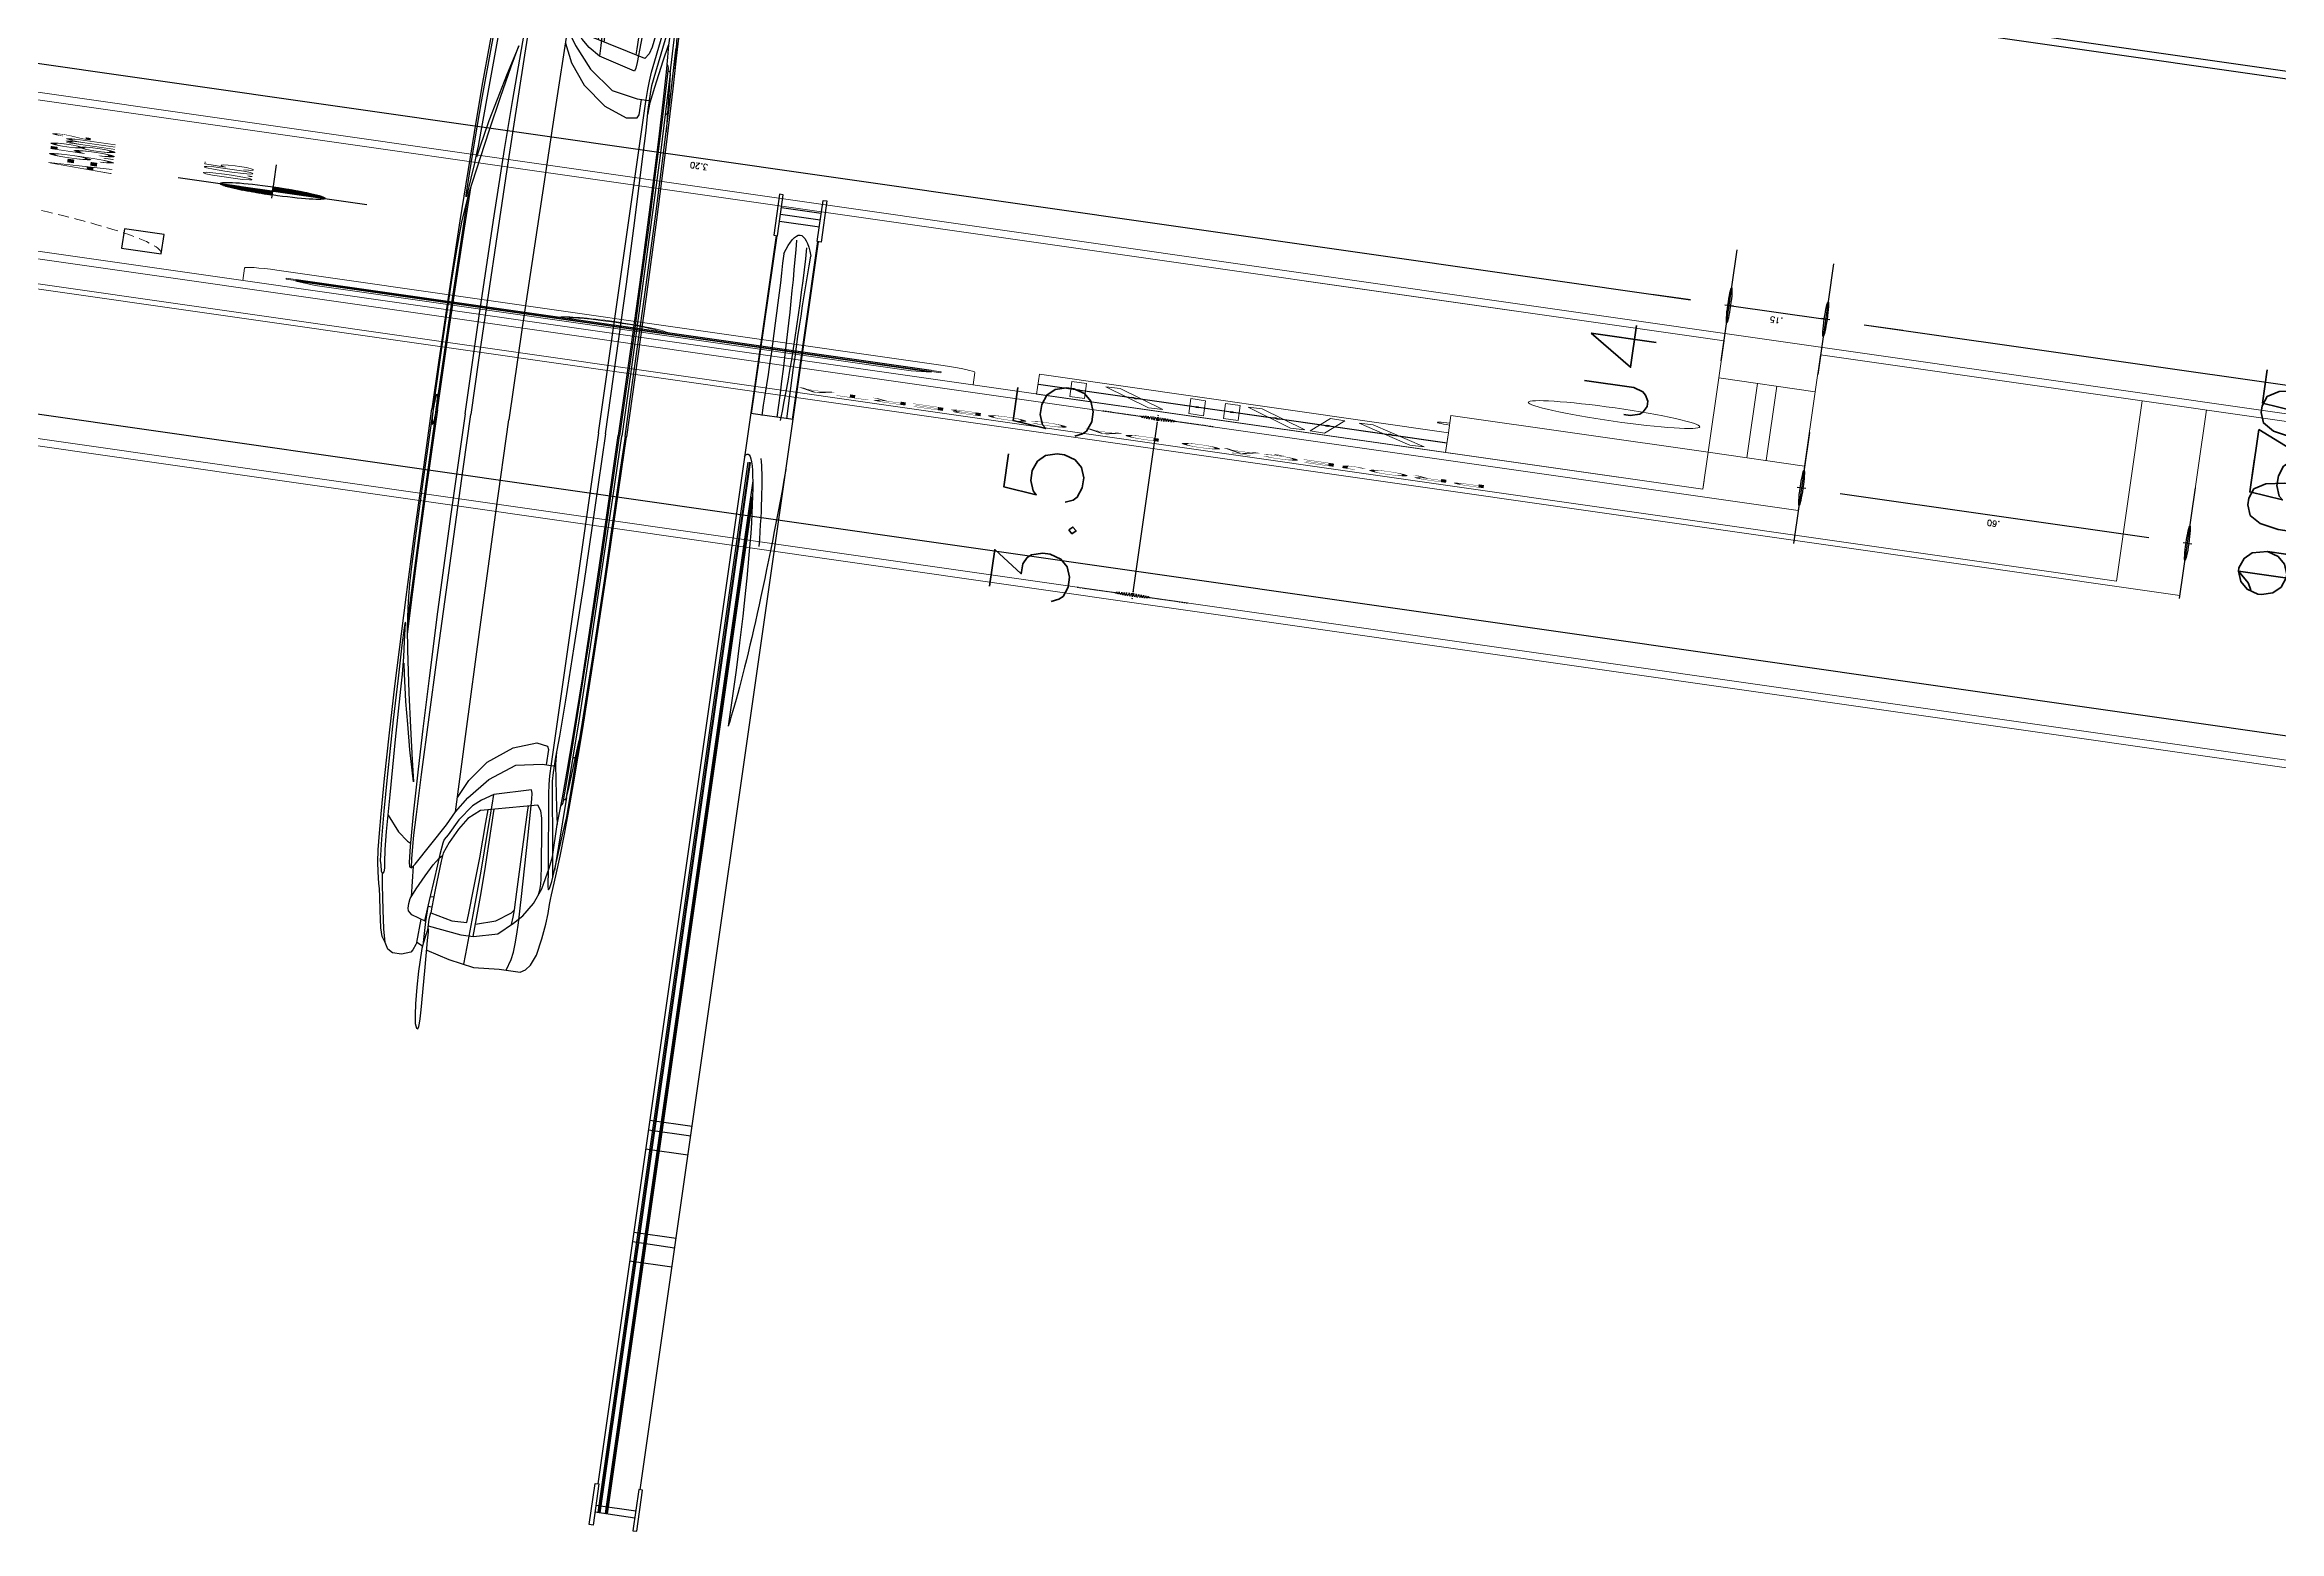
# Model space of a CAD drawing. Header units: millimetres. Extents: x -361192058 to 101130107379, y -14071650034 to 19218552450.
# Drawn here: x -131419 to -131214.7, y 44807.6 to 44943.5 of the extents above; entities that cross this region are included whole.
import ezdxf
from ezdxf.enums import TextEntityAlignment as Align

# ---------------------------------------------------------------- set-up
doc = ezdxf.new("R2010")
doc.units = ezdxf.units.MM
doc.header["$LTSCALE"] = 0.5
doc.linetypes.add('HIDDEN', pattern=[0.375, 0.25, -0.125])
doc.linetypes.add('HIDDEN2', pattern=[0.1875, 0.125, -0.0625])
for name, color, linetype in [('02', 2, 'Continuous'), ('ARCO', 7, 'HIDDEN2'), ('COTAS', 7, 'Continuous'), ('DIVERSOS', 4, 'Continuous'), ('ESQUADRIAS', 3, 'Continuous'), ('JANELAS_EXTERNO', 1, 'Continuous'), ('JANELAS_INTERNO', 2, 'Continuous'), ('MOBIL-I', 251, 'Continuous'), ('parede', 2, 'Continuous'), ('PISO', 8, 'Continuous'), ('proj', 8, 'HIDDEN'), ('TXT_0', 7, 'Continuous'), ('TXT_1', 3, 'Continuous')]:
    doc.layers.add(name, color=color, linetype=linetype)
doc.styles.add('ADITIVOCAD', font='ROMANS.shx')
doc.styles.add('SANSSERIF', font='sas_____.pfb', dxfattribs={"height": 1})
doc.styles.get("Standard").update_dxf_attribs({"font": 'txt.shx', "height": 0.12})
doc.dimstyles.new('ESCALA50', dxfattribs={"dimtxt": 0.1, "dimasz": 0.06, "dimexe": 0.18, "dimexo": 0.06, "dimgap": 0.1, "dimtad": 1, "dimzin": 4, "dimdsep": 46, "dimtxsty": 'Standard', "dimblk1": 'BOLA', "dimblk2": 'BOLA', "dimsah": 1, "dimcen": -0.06, "dimse1": 1, "dimse2": 1, "dimclrd": 7, "dimclrt": 3, "dimadec": 0, "dimazin": 0, "dimtfac": 1, "dimtix": 1, "dimtmove": 0, "dimatfit": 3, "dimldrblk": 'BOLA', "dimfxl": 0, "dimtolj": 1, "dimtzin": 4, "dimarcsym": 0})
picture_1 = doc.add_image_def('image2.jpg', size_in_pixel=(290, 928))

# ---------------------------------------------------------------- blocks, each defined once
blk = doc.blocks.new('ADC_PE_AB1')
blk.add_lwpolyline([(0, -0.03), (1, -0.03), (1, 0), (0, 0)], close=True)
at = {"flags": 8}
blk.add_attdef('$PORTA', text='', height=0.09, dxfattribs=at).set_placement((0.5, -0.1569), align=Align.MIDDLE)
blk = doc.blocks.new('Adc_nivelpl')
h = blk.add_hatch()
h.set_pattern_fill('_U', color=256, scale=0.005, angle=45, style=0, double=1)
h.set_pattern_definition([(45, (-5.8772514, -3.5161936), (-0.003535534, 0.003535534), []), (135, (-5.8772514, -3.5161936), (-0.003535534, -0.003535534), [])])
h.paths.add_polyline_path([(0.1954, -0.0865, 0.414214), (0.0865, -0.1954), (0.1954, -0.1954)])
h.paths.add_polyline_path([(0.1954, -0.1954), (0.1954, -0.3043, 0.414214), (0.3043, -0.1954)])
for p, q in [((0.1954, 0), (0.1954, -0.3908)), ((0.8958, -0.1954), (0, -0.1954))]:
    blk.add_line(p, q)
blk.add_circle((0.1954, -0.1954), 0.1089)
at = {"flags": 8}
blk.add_attdef('NIVEL', (0.3642, -0.1501), '', height=0.1, dxfattribs=at)
blk = doc.blocks.new('CamaSolteiroP_20')
for p, q in [((-37.72, 0), (37.72, 0)), ((-37.72, -1), (37.72, -1)), ((-37.72, -2), (37.72, -2)), ((-40, -185.91), (-40, -4.09)), ((-39, -30), (-39, -4.09)), ((39, -4.09), (39, -30)), ((40, -4.09), (40, -185.91)), ((-40, -30), (40, -30)), ((37.72, -189), (-37.72, -189)), ((37.72, -190), (-37.72, -190))]:
    blk.add_line(p, q)
at = {"color": 8}
for p, q in [((28.36, -36.99), (28.36, -190)), ((29.75, -36.99), (29.75, -190)), ((32.55, -36.99), (32.55, -190)), ((15.77, -41.86), (15.77, -190)), ((18.56, -39.59), (18.56, -190)), ((14.37, -42.5), (14.37, -190)), ((40, -132.93), (-40, -132.93)), ((40, -134.33), (-40, -134.33)), ((40, -137.12), (-40, -137.12)), ((40, -149.24), (-40, -149.24)), ((40, -150.64), (-40, -150.64)), ((40, -153.43), (-40, -153.43))]:
    blk.add_line(p, q, dxfattribs=at)
for points in [[(-44.82, -4.09), (-37.72, -4.09), (-37.72, 1.9), (-44.82, 1.9)], [(44.82, -4.09), (37.72, -4.09), (37.72, 1.9), (44.82, 1.9)], [(-44.82, -185.91), (-37.72, -185.91), (-37.72, -191.9), (-44.82, -191.9)], [(44.82, -185.91), (37.72, -185.91), (37.72, -191.9), (44.82, -191.9)]]:
    blk.add_lwpolyline(points, close=True)
for centre, radius, start, end in [((-4.53, -117.97), 114.44, 76.9055, 102.6216), ((-69.4, -20.59), 42.35, 347.1561, 19.7175), ((54.91, -21.37), 36.66, 156.0862, 193.6963), ((31.92, -2.06), 80.08, 206.0885, 245.813), ((34.46, -71.38), 35.55, 81.0342, 186.0266)]:
    blk.add_arc(centre, radius, start, end)
for centre, radius, start, end in [((2, -15.4), 23.74, 154.5854, 219.1554), ((35.51, -33.24), 44.85, 139.8836, 175.8528), ((21.8, -77.11), 42.73, 106.9145, 138.5644)]:
    blk.add_arc(centre, radius, start, end, dxfattribs=at)
blk = doc.blocks.new('top')
for points in [[(1324.7, 824.1), (1322.6, 845.5), (1324.1, 859.6), (1338.1, 883.9), (1359.5, 909.7), (1381.6, 926.7), (1409.7, 940), (1445.8, 946.6), (1473.1, 947.3), (1486.4, 943.6), (1493.1, 938.5), (1494.5, 931.8), (1484.2, 917.8), (1445.1, 857.3), (1421.5, 816.8), (1411.9, 810.1), (1410.8, 798.5), (1408.2, 795.7), (1399.1, 792.7), (1385.1, 794.7), (1367, 802.3), (1339.5, 814.8), (1324.7, 824.1)], [(1330.5, 820.5), (1210.6, 815.8), (1197.2, 819.4), (1155.1, 828.3), (1116.7, 831.9), (939.5, 837.3), (759.2, 837.1), (654.5, 832.6), (585.6, 822.8), (521.2, 802.2), (450.5, 773.6), (370.9, 736), (336, 719.1), (363.4, 715.3), (365.2, 709.9), (351.8, 701), (320.5, 681.3), (296.3, 653.6), (262.3, 597.2), (216.7, 511.4), (178.2, 433.6), (168.4, 410.3), (158.5, 396.9), (146.9, 383.5), (117.4, 360.2), (83.4, 331.6), (78, 330.7), (70, 332.5), (71.7, 339.7), (74.4, 366.5), (90.5, 417.5), (114.7, 481.9), (155.9, 570.4), (186.3, 623.2), (218.5, 666.1), (255.2, 699.2), (274.9, 705.4), (306.2, 715.3), (336, 719.1)], [(3057.7, 838.9), (3127.2, 821.5), (3147.1, 809.6), (3158, 796.7), (3162.9, 781.8), (3162.9, 763.9), (3150, 723.3), (3112.3, 632.9), (3082.5, 572.4), (3069.6, 563.5), (3048.8, 558.5), (2314.5, 573.7), (2088.9, 584.9), (1923.7, 596), (1692.7, 619.8), (1524.3, 645.2), (1460.7, 653.2), (1445.4, 659.3), (1417.5, 677.1), (1380.8, 711.7), (1336.2, 749.5), (1300.2, 781.2)], [(1426.7, 825.8), (1889.9, 835), (2403.5, 841.5), (2914.2, 838.9), (3336.5, 838.9), (3434.3, 833.8), (3520.6, 826), (3611.5, 809.1), (3673.3, 783.4), (3710.6, 760.2), (3723.5, 743.5), (3727.4, 729.4), (3731.2, 721.6), (3739, 713.9), (3772.4, 684.3), (3800.8, 653.4), (3825.2, 618.7), (3840.7, 587.8), (3861.3, 540.2), (3885.7, 454), (3906.3, 336.9), (3920.5, 217.2), (3930, 0)], [(2198.8, 838.9), (2219.8, 811.4), (2248.8, 761.4), (2278.5, 693.5), (2300.3, 630.2), (2310.5, 590.4), (2314.5, 573.7)], [(585.6, 822.8), (509, 814.6), (457.4, 801.3), (396, 775.5), (350.6, 754.6), (321.3, 742.1), (291.3, 734.4), (243.8, 717), (212.2, 702.2), (186.4, 683.4), (163.3, 657.5), (141.7, 627.6), (108.9, 573.2), (76.1, 502.7), (52.4, 430.2), (21.6, 292.4), (7.7, 194.1), (0, 72), (0, 0)], [(1210.6, 815.8), (1231.7, 779.6)], [(1339.5, 814.8), (1330.4, 781.9), (1332.8, 758.9)], [(1388.2, 794.2), (1388.7, 778.4), (1392.9, 773.7), (1405.6, 767.6)], [(1388.4, 788.2), (2055.6, 794.8), (2315.2, 794.8), (2786.9, 785), (3068.4, 765.5), (3232.7, 752.5), (3406.8, 731.4), (3532, 707), (3617.2, 674.1), (3650.7, 655.9), (3650.9, 605.9)], [(2308.5, 794.8), (2322.3, 766.3), (2336.8, 731.9), (2349.1, 691.9), (2360.2, 626.9), (2363.1, 596.3)], [(1330.4, 781.9), (1034.7, 775), (955.6, 769.8), (940.8, 765.5), (940.8, 758.5), (954.7, 750.7), (1046.8, 734.2), (1185.9, 712.5), (1313.6, 694.3), (1411.4, 682.9)], [(1405.6, 759.1), (1325.6, 758.9)], [(3484.3, 716.3), (3493.2, 709.4), (3495.1, 700.3), (3490.6, 691.9), (3458.6, 671.8), (3365.4, 617), (3333.3, 599.2), (3292.9, 588.4), (3218.1, 580.3), (2097.5, 601.3), (1866.8, 616), (1714.9, 634.5), (1569.2, 656.7), (1477.9, 674.1), (1460.3, 686.9), (1425.7, 731.8), (1405.6, 759.1), (1405.6, 767.6), (1844.1, 775.5), (2141.4, 774.5), (2156.9, 762.8), (2184.2, 720.1), (2214.3, 673.5), (2236.6, 618.1), (2243.5, 598.6)], [(2318, 775.1), (2711.1, 765.6), (2998.1, 750), (3046.7, 744.9)], [(3031, 768.1), (3042.3, 756.7), (3046.7, 744.9), (3046.7, 716.8), (3040.4, 655), (3032.3, 593.2), (3029.9, 583.8)], [(923.5, 700.4), (970.5, 747.9)], [(1343.6, 743.2), (1417.4, 743)], [(668.3, 0), (671.2, 156), (684.3, 307.6), (703.9, 410.8), (724.8, 489.2), (747, 551.9), (777.1, 621.2), (808, 671.5), (831.8, 695.3), (849.2, 702.6), (894.2, 703.6), (952.9, 697.1), (1464.5, 630.3), (1607.5, 608.3), (1587.7, 484), (1571.6, 325.7), (1556.9, 143.8), (1554.6, 0)], [(894.2, 703.6), (874.7, 689.7), (857.7, 670.8), (848.8, 653.1), (840.1, 621.1), (830.1, 559.1), (805.6, 381.2), (784.5, 84.7), (782.8, 0)], [(3362.3, 0), (3362.3, 514.7), (3366.5, 533.4), (3375.4, 546.8), (3393.3, 561.1), (3603, 676.8), (3642.8, 701.6), (3657.8, 706.9), (3667.5, 706.9), (3682.6, 705.1), (3706.5, 693.6), (3737.4, 668.9), (3790.5, 620.3), (3819.6, 593.8), (3839.1, 577.8), (3848.6, 569.4)], [(3501.2, 0), (3500.2, 118.2), (3494.8, 232.5), (3481.6, 331.3), (3462.3, 414.4), (3446.6, 470.9), (3432.2, 503.5), (3429.8, 527.5), (3433.4, 540.8), (3473.1, 562.5), (3603.2, 628.7), (3659.9, 661.2), (3698.4, 680.5), (3713.5, 688)], [(281.1, 628.3), (533.4, 651.7), (739.9, 663.8), (804.7, 666.1)], [(1411.4, 682.9), (1472.9, 677.8)], [(3763.4, 562.7), (3728.3, 676.2)], [(1604, 586.4), (1781.8, 557.8), (2094, 526.2), (2562.6, 498.8), (3018.1, 485.8), (3235.9, 488.3), (3267.3, 493.3), (3267.3, 517.1)], [(1607.5, 608.3), (1811.4, 584.7), (2173.6, 552), (2667.3, 524.3), (3185.4, 517.1), (3414.8, 517.1)], [(3435.8, 495.2), (3449.6, 514.1), (3498, 538.5), (3590.2, 580.9), (3650.9, 605.9), (3666.2, 587.4), (3682.1, 564), (3699.8, 522.2), (3717.7, 463.9), (3739.1, 378.4), (3753.3, 268.2), (3761.7, 138), (3761.7, 0)], [(3897.5, 0), (3896.9, 54.3), (3890.2, 224.3), (3876.5, 346.1), (3856.1, 444.4), (3833.6, 532.1), (3813.2, 595.4), (3809.6, 602.9)], [(25, 0), (25.9, 109.5), (31.8, 200.3), (39, 244.5), (50.2, 271.2), (63.8, 291.1), (82.8, 308.1), (126.5, 339.4), (200.4, 372.4), (346.6, 437.5), (474.8, 489.9), (601.3, 538.7), (691.6, 572.2), (528.4, 524.1), (411.9, 485.3), (307.9, 451.3), (206.6, 409.4), (169.2, 393.4)], [(3674.2, 575.7), (3698.1, 573.7), (3705.5, 570.7), (3721.5, 534.8), (3739.7, 477.6), (3755.3, 402.3), (3769.6, 326.9), (3778.7, 233.3), (3783.9, 155.4), (3783.9, 0)], [(3707.4, 566.3), (3747.8, 566), (3763.4, 562.7), (3781.2, 545), (3848.7, 473.2)], [(3763.4, 562.7), (3794.9, 439.7), (3812.5, 328), (3830.1, 95.9), (3832, 0)], [(3824.3, 499.1), (3779.1, 501.2)], [(113.7, 0), (114.5, 116.1), (121.5, 218.1), (132, 282.6), (146.6, 348.4)], [(87.8, 0), (92.6, 149), (103.5, 257.7), (113.7, 319.6), (119.5, 334.3)], [(585.6, -822.8), (509, -814.6), (457.4, -801.3), (396, -775.5), (350.6, -754.6), (321.3, -742.1), (291.3, -734.4), (243.8, -717), (212.2, -702.2), (186.4, -683.4), (163.3, -657.5), (141.7, -627.6), (108.9, -573.2), (76.1, -502.7), (52.4, -430.2), (21.6, -292.4), (7.7, -194.1), (0, -72), (0, 0)], [(25, 0), (25.9, -109.5), (31.8, -200.3), (39, -244.5), (50.2, -271.2), (63.8, -291.1), (82.8, -308.1), (126.5, -339.4), (200.4, -372.4), (346.6, -437.5), (474.8, -489.9), (601.3, -538.7), (691.6, -572.2), (528.4, -524.1), (411.9, -485.3), (307.9, -451.3), (206.6, -409.4), (169.2, -393.4)], [(87.8, 0), (92.6, -149), (103.5, -257.7), (113.7, -319.6), (119.5, -334.3)], [(113.7, 0), (114.5, -116.1), (121.5, -218.1), (132, -282.6), (146.6, -348.4)], [(668.3, 0), (671.2, -156), (684.3, -307.6), (703.9, -410.8), (724.8, -489.2), (747, -551.9), (777.1, -621.2), (808, -671.5), (831.8, -695.3), (849.2, -702.6), (894.2, -703.6), (952.9, -697.1), (1464.5, -630.3), (1607.5, -608.3), (1587.7, -484), (1571.6, -325.7), (1556.9, -143.8), (1554.6, 0)], [(894.2, -703.6), (874.7, -689.7), (857.7, -670.8), (848.8, -653.1), (840.1, -621.1), (830.1, -559.1), (805.6, -381.2), (784.5, -84.7), (782.8, 0)], [(1426.7, -825.8), (1889.9, -835), (2403.5, -841.5), (2914.2, -838.9), (3336.5, -838.9), (3434.3, -833.8), (3520.6, -826), (3611.5, -809.1), (3673.3, -783.4), (3710.6, -760.2), (3723.5, -743.5), (3727.4, -729.4), (3731.2, -721.6), (3739, -713.9), (3772.4, -684.3), (3800.8, -653.4), (3825.2, -618.7), (3840.7, -587.8), (3861.3, -540.2), (3885.7, -454), (3906.3, -336.9), (3920.5, -217.2), (3930, 0)], [(3362.3, 0), (3362.3, -514.7), (3366.5, -533.4), (3375.4, -546.8), (3393.3, -561.1), (3603, -676.8), (3642.8, -701.6), (3657.8, -706.9), (3667.5, -706.9), (3682.6, -705.1), (3706.5, -693.6), (3737.4, -668.9), (3790.5, -620.3), (3819.6, -593.8), (3839.1, -577.8), (3848.6, -569.4)], [(3501.2, 0), (3500.2, -118.2), (3494.8, -232.5), (3481.6, -331.3), (3462.3, -414.4), (3446.6, -470.9), (3432.2, -503.5), (3429.8, -527.5), (3433.4, -540.8), (3473.1, -562.5), (3603.2, -628.7), (3659.9, -661.2), (3698.4, -680.5), (3713.5, -688)], [(3435.8, -495.2), (3449.6, -514.1), (3498, -538.5), (3590.2, -580.9), (3650.9, -605.9), (3666.2, -587.4), (3682.1, -564), (3699.8, -522.2), (3717.7, -463.9), (3739.1, -378.4), (3753.3, -268.2), (3761.7, -138), (3761.7, 0)], [(3674.2, -575.7), (3698.1, -573.7), (3705.5, -570.7), (3721.5, -534.8), (3739.7, -477.6), (3755.3, -402.3), (3769.6, -326.9), (3778.7, -233.3), (3783.9, -155.4), (3783.9, 0)], [(3763.4, -562.7), (3794.9, -439.7), (3812.5, -328), (3830.1, -95.9), (3832, 0)], [(3897.5, 0), (3896.9, -54.3), (3890.2, -224.3), (3876.5, -346.1), (3856.1, -444.4), (3833.6, -532.1), (3813.2, -595.4), (3809.6, -602.9)], [(1330.5, -820.5), (1210.6, -815.8), (1197.2, -819.4), (1155.1, -828.3), (1116.7, -831.9), (939.5, -837.3), (759.2, -837.1), (654.5, -832.6), (585.6, -822.8), (521.2, -802.2), (450.5, -773.6), (370.9, -736), (336, -719.1), (363.4, -715.3), (365.2, -709.9), (351.8, -701), (320.5, -681.3), (296.3, -653.6), (262.3, -597.2), (216.7, -511.4), (178.2, -433.6), (168.4, -410.3), (158.5, -396.9), (146.9, -383.5), (117.4, -360.2), (83.4, -331.6), (78, -330.7), (70, -332.5), (71.7, -339.7), (74.4, -366.5), (90.5, -417.5), (114.7, -481.9), (155.9, -570.4), (186.3, -623.2), (218.5, -666.1), (255.2, -699.2), (274.9, -705.4), (306.2, -715.3), (336, -719.1)], [(3707.4, -566.3), (3747.8, -566), (3763.4, -562.7), (3781.2, -545), (3848.7, -473.2)], [(1604, -586.4), (1781.8, -557.8), (2094, -526.2), (2562.6, -498.8), (3018.1, -485.8), (3235.9, -488.3), (3267.3, -493.3), (3267.3, -517.1)], [(3824.3, -499.1), (3779.1, -501.2)], [(1607.5, -608.3), (1811.4, -584.7), (2173.6, -552), (2667.3, -524.3), (3185.4, -517.1), (3414.8, -517.1)], [(3057.7, -838.9), (3127.2, -821.5), (3147.1, -809.6), (3158, -796.7), (3162.9, -781.8), (3162.9, -763.9), (3150, -723.3), (3112.3, -632.9), (3082.5, -572.4), (3069.6, -563.5), (3048.8, -558.5), (2314.5, -573.7), (2088.9, -584.9), (1923.7, -596), (1692.7, -619.8), (1524.3, -645.2), (1460.7, -653.2), (1445.4, -659.3), (1417.5, -677.1), (1380.8, -711.7), (1336.2, -749.5), (1300.2, -781.2)], [(3484.3, -716.3), (3493.2, -709.4), (3495.1, -700.3), (3490.6, -691.9), (3458.6, -671.8), (3365.4, -617), (3333.3, -599.2), (3292.9, -588.4), (3218.1, -580.3), (2097.5, -601.3), (1866.8, -616), (1714.9, -634.5), (1569.2, -656.7), (1477.9, -674.1), (1460.3, -686.9), (1425.7, -731.8), (1405.6, -759.1), (1405.6, -767.6), (1844.1, -775.5), (2141.4, -774.5), (2156.9, -762.8), (2184.2, -720.1), (2214.3, -673.5), (2236.6, -618.1), (2243.5, -598.6)], [(2198.8, -838.9), (2219.8, -811.4), (2248.8, -761.4), (2278.5, -693.5), (2300.3, -630.2), (2310.5, -590.4), (2314.5, -573.7)], [(3031, -768.1), (3042.3, -756.7), (3046.7, -744.9), (3046.7, -716.8), (3040.4, -655), (3032.3, -593.2), (3029.9, -583.8)], [(3763.4, -562.7), (3728.3, -676.2)], [(1388.4, -788.2), (2055.6, -794.8), (2315.2, -794.8), (2786.9, -785), (3068.4, -765.5), (3232.7, -752.5), (3406.8, -731.4), (3532, -707), (3617.2, -674.1), (3650.7, -655.9), (3650.9, -605.9)], [(2308.5, -794.8), (2322.3, -766.3), (2336.8, -731.9), (2349.1, -691.9), (2360.2, -626.9), (2363.1, -596.3)], [(281.1, -628.3), (533.4, -651.7), (739.9, -663.8), (804.7, -666.1)], [(1330.4, -781.9), (1034.7, -775), (955.6, -769.8), (940.8, -765.5), (940.8, -758.5), (954.7, -750.7), (1046.8, -734.2), (1185.9, -712.5), (1313.6, -694.3), (1411.4, -682.9)], [(1411.4, -682.9), (1472.9, -677.8)], [(923.5, -700.4), (970.5, -747.9)], [(1343.6, -743.2), (1417.4, -743)], [(2318, -775.1), (2711.1, -765.6), (2998.1, -750), (3046.7, -744.9)], [(1210.6, -815.8), (1231.7, -779.6)], [(1405.6, -759.1), (1325.6, -758.9)], [(1339.5, -814.8), (1330.4, -781.9), (1332.8, -758.9)], [(1388.2, -794.2), (1388.7, -778.4), (1392.9, -773.7), (1405.6, -767.6)], [(1324.7, -824.1), (1322.6, -845.5), (1324.1, -859.6), (1338.1, -883.9), (1359.5, -909.7), (1381.6, -926.7), (1409.7, -940), (1445.8, -946.6), (1473.1, -947.3), (1486.4, -943.6), (1493.1, -938.5), (1494.5, -931.8), (1484.2, -917.8), (1445.1, -857.3), (1421.5, -816.8), (1411.9, -810.1), (1410.8, -798.5), (1408.2, -795.7), (1399.1, -792.7), (1385.1, -794.7), (1367, -802.3), (1339.5, -814.8), (1324.7, -824.1)]]:
    blk.add_lwpolyline(points)
for start, end in [(0, 180), (180, 0)]:
    blk.add_arc((56.9, 0), 23.5, start, end)
blk = doc.blocks.new('fiat')
at = {"color": 1}
blk.add_blockref('top', (-0.2, 0), dxfattribs=at)
blk = doc.blocks.new('BOLA')
for p, q in [((0, -1.435), (0, 1.435)), ((-1.435, 0), (1.435, 0))]:
    blk.add_line(p, q)
blk.add_circle((0, 0), 0.452)
blk = doc.blocks.new('*D1836')
at = {"layer": 'Defpoints', "color": 0, "lineweight": 30, "transparency": 16777216}
for p in [(5016.6876, 2377.8486), (5016.6876, 2374.6486), (5017.4052, 2374.6486)]:
    blk.add_point(p, dxfattribs=at)
at = {"layer": 'DIVERSOS', "color": 7, "lineweight": -2, "transparency": 16777216}
blk.add_line((5017.4052, 2377.7886), (5017.4052, 2374.7086), dxfattribs=at)
at = {"layer": 'DIVERSOS', "color": 7, "lineweight": -2, "transparency": 16777216, "xscale": 0.06, "yscale": 0.06, "zscale": 0.06}
for p, rotation in [((5017.4052, 2377.8486), 90), ((5017.4052, 2374.6486), 270)]:
    blk.add_blockref('BOLA', p, dxfattribs=dict(at, rotation=rotation))
at = {"layer": 'DIVERSOS', "color": 3, "lineweight": 18, "transparency": 16777216, "insert": (5017.2452, 2376.2486), "char_height": 0.12, "attachment_point": 5, "rotation": 90}
blk.add_mtext('\\A1;3.20', dxfattribs=at)
blk = doc.blocks.new('*D1792')
at = {"layer": 'Defpoints', "color": 0, "lineweight": 30, "transparency": 16777216}
for p in [(5016.6876, 2374.6486), (5016.6876, 2374.4986), (5017.4052, 2374.4986)]:
    blk.add_point(p, dxfattribs=at)
at = {"layer": 'DIVERSOS', "color": 7, "lineweight": -2, "transparency": 16777216}
for p, q in [((5017.4052, 2374.7086), (5017.4052, 2374.7686)), ((5017.4052, 2374.6486), (5017.4052, 2374.4986)), ((5017.4052, 2374.4386), (5017.4052, 2374.3786))]:
    blk.add_line(p, q, dxfattribs=at)
at = {"layer": 'DIVERSOS', "color": 7, "lineweight": -2, "transparency": 16777216, "xscale": 0.06, "yscale": 0.06, "zscale": 0.06}
for p, rotation in [((5017.4052, 2374.6486), 270), ((5017.4052, 2374.4986), 90)]:
    blk.add_blockref('BOLA', p, dxfattribs=dict(at, rotation=rotation))
at = {"layer": 'DIVERSOS', "color": 3, "lineweight": 18, "transparency": 16777216, "insert": (5017.2452, 2374.5736), "char_height": 0.12, "attachment_point": 5, "rotation": 90}
blk.add_mtext('\\A1;.15', dxfattribs=at)
blk = doc.blocks.new('*D1793')
at = {"layer": 'Defpoints', "color": 0, "lineweight": 30, "transparency": 16777216}
for p in [(5016.6876, 2374.4986), (5016.6876, 2366.9986), (5017.4052, 2366.9986)]:
    blk.add_point(p, dxfattribs=at)
at = {"layer": 'DIVERSOS', "color": 7, "lineweight": -2, "transparency": 16777216}
blk.add_line((5017.4052, 2374.4386), (5017.4052, 2367.0586), dxfattribs=at)
at = {"layer": 'DIVERSOS', "color": 7, "lineweight": -2, "transparency": 16777216, "xscale": 0.06, "yscale": 0.06, "zscale": 0.06}
for p, rotation in [((5017.4052, 2374.4986), 90), ((5017.4052, 2366.9986), 270)]:
    blk.add_blockref('BOLA', p, dxfattribs=dict(at, rotation=rotation))
at = {"layer": 'DIVERSOS', "color": 3, "lineweight": 18, "transparency": 16777216, "insert": (5017.2452, 2370.7486), "char_height": 0.12, "attachment_point": 5, "rotation": 90}
blk.add_mtext('\\A1;7.50', dxfattribs=at)
blk = doc.blocks.new('*D1800')
at = {"layer": 'Defpoints', "color": 0, "lineweight": 30, "transparency": 16777216}
for p in [(5011.5376, 2377.8486), (5010.4713, 2367.4986), (5011.5376, 2367.4986)]:
    blk.add_point(p, dxfattribs=at)
at = {"layer": 'DIVERSOS', "color": 7, "lineweight": -2, "transparency": 16777216}
blk.add_line((5010.4713, 2377.7886), (5010.4713, 2367.5586), dxfattribs=at)
at = {"layer": 'DIVERSOS', "color": 7, "lineweight": -2, "transparency": 16777216, "xscale": 0.06, "yscale": 0.06, "zscale": 0.06}
for p, rotation in [((5010.4713, 2377.8486), 90), ((5010.4713, 2367.4986), 270)]:
    blk.add_blockref('BOLA', p, dxfattribs=dict(at, rotation=rotation))
at = {"layer": 'DIVERSOS', "color": 3, "lineweight": 18, "transparency": 16777216, "insert": (5010.3113, 2372.6736), "char_height": 0.12, "attachment_point": 5, "rotation": 90}
blk.add_mtext('\\A1;10.35', dxfattribs=at)
blk = doc.blocks.new('*D1801')
at = {"layer": 'Defpoints', "color": 0, "lineweight": 30, "transparency": 16777216}
for p in [(5013.9982, 2374.4986), (5013.9982, 2373.8986), (5013.9982, 2373.8986)]:
    blk.add_point(p, dxfattribs=at)
at = {"layer": 'DIVERSOS', "color": 7, "lineweight": -2, "transparency": 16777216}
blk.add_line((5013.9982, 2374.4386), (5013.9982, 2373.9586), dxfattribs=at)
at = {"layer": 'DIVERSOS', "color": 7, "lineweight": -2, "transparency": 16777216, "xscale": 0.06, "yscale": 0.06, "zscale": 0.06}
for p, rotation in [((5013.9982, 2374.4986), 90), ((5013.9982, 2373.8986), 270)]:
    blk.add_blockref('BOLA', p, dxfattribs=dict(at, rotation=rotation))
at = {"layer": 'DIVERSOS', "color": 3, "lineweight": 18, "transparency": 16777216, "insert": (5013.8382, 2374.1986), "char_height": 0.12, "attachment_point": 5, "rotation": 90}
blk.add_mtext('\\A1;.60', dxfattribs=at)
blk = doc.blocks.new('*D1853')
at = {"layer": 'COTAS', "color": 7, "lineweight": -2, "transparency": 16777216}
blk.add_line((5016.6276, 2373.0605), (5013.6026, 2373.0605), dxfattribs=at)
at = {"layer": 'Defpoints', "color": 0, "lineweight": 30, "transparency": 16777216}
for p in [(5013.5426, 2374.4986), (5016.6876, 2374.4986), (5013.5426, 2373.0605)]:
    blk.add_point(p, dxfattribs=at)
at = {"layer": 'COTAS', "color": 7, "lineweight": -2, "transparency": 16777216, "xscale": 0.06, "yscale": 0.06, "zscale": 0.06, "rotation": 180}
blk.add_blockref('BOLA', (5013.5426, 2373.0605), dxfattribs=at)
at = {"layer": 'COTAS', "color": 7, "lineweight": -2, "transparency": 16777216, "xscale": 0.06, "yscale": 0.06, "zscale": 0.06}
blk.add_blockref('BOLA', (5016.6876, 2373.0605), dxfattribs=at)
at = {"layer": 'COTAS', "color": 3, "lineweight": 18, "transparency": 16777216, "insert": (5015.1151, 2373.2205), "char_height": 0.12, "attachment_point": 5}
blk.add_mtext('\\A1;3.15', dxfattribs=at)
blk = doc.blocks.new('*D1854')
at = {"layer": 'Defpoints', "color": 0, "lineweight": 30, "transparency": 16777216}
for p in [(5015.9401, 2374.4986), (5016.6876, 2374.4986), (5015.9401, 2373.5948)]:
    blk.add_point(p, dxfattribs=at)
at = {"layer": 'JANELAS_INTERNO', "color": 7, "lineweight": -2, "transparency": 16777216}
blk.add_line((5016.6276, 2373.5948), (5016.0001, 2373.5948), dxfattribs=at)
at = {"layer": 'JANELAS_INTERNO', "color": 7, "lineweight": -2, "transparency": 16777216, "xscale": 0.06, "yscale": 0.06, "zscale": 0.06, "rotation": 180}
blk.add_blockref('BOLA', (5015.9401, 2373.5948), dxfattribs=at)
at = {"layer": 'JANELAS_INTERNO', "color": 7, "lineweight": -2, "transparency": 16777216, "xscale": 0.06, "yscale": 0.06, "zscale": 0.06}
blk.add_blockref('BOLA', (5016.6876, 2373.5948), dxfattribs=at)
at = {"layer": 'JANELAS_INTERNO', "color": 3, "lineweight": 18, "transparency": 16777216, "insert": (5016.3139, 2373.7548), "char_height": 0.12, "attachment_point": 5}
blk.add_mtext('\\A1;.75', dxfattribs=at)
blk = doc.blocks.new('*D1855')
at = {"layer": 'Defpoints', "color": 0, "lineweight": 30, "transparency": 16777216}
for p in [(5014.4401, 2374.4986), (5015.9401, 2374.4986), (5015.9401, 2373.5948)]:
    blk.add_point(p, dxfattribs=at)
at = {"layer": 'JANELAS_INTERNO', "color": 7, "lineweight": -2, "transparency": 16777216}
blk.add_line((5014.5001, 2373.5948), (5015.8801, 2373.5948), dxfattribs=at)
at = {"layer": 'JANELAS_INTERNO', "color": 7, "lineweight": -2, "transparency": 16777216, "xscale": 0.06, "yscale": 0.06, "zscale": 0.06, "rotation": 180}
blk.add_blockref('BOLA', (5014.4401, 2373.5948), dxfattribs=at)
at = {"layer": 'JANELAS_INTERNO', "color": 7, "lineweight": -2, "transparency": 16777216, "xscale": 0.06, "yscale": 0.06, "zscale": 0.06}
blk.add_blockref('BOLA', (5015.9401, 2373.5948), dxfattribs=at)
at = {"layer": 'JANELAS_INTERNO', "color": 3, "lineweight": 18, "transparency": 16777216, "insert": (5015.1901, 2373.7548), "char_height": 0.12, "attachment_point": 5}
blk.add_mtext('\\A1;1.50', dxfattribs=at)
blk = doc.blocks.new('*D1856')
at = {"layer": 'Defpoints', "color": 0, "lineweight": 30, "transparency": 16777216}
for p in [(5013.5426, 2374.4986), (5014.4401, 2374.4986), (5014.4401, 2373.5948)]:
    blk.add_point(p, dxfattribs=at)
at = {"layer": 'JANELAS_INTERNO', "color": 7, "lineweight": -2, "transparency": 16777216}
blk.add_line((5013.6026, 2373.5948), (5014.3801, 2373.5948), dxfattribs=at)
at = {"layer": 'JANELAS_INTERNO', "color": 7, "lineweight": -2, "transparency": 16777216, "xscale": 0.06, "yscale": 0.06, "zscale": 0.06, "rotation": 180}
blk.add_blockref('BOLA', (5013.5426, 2373.5948), dxfattribs=at)
at = {"layer": 'JANELAS_INTERNO', "color": 7, "lineweight": -2, "transparency": 16777216, "xscale": 0.06, "yscale": 0.06, "zscale": 0.06}
blk.add_blockref('BOLA', (5014.4401, 2373.5948), dxfattribs=at)
at = {"layer": 'JANELAS_INTERNO', "color": 3, "lineweight": 18, "transparency": 16777216, "insert": (5013.9914, 2373.7548), "char_height": 0.12, "attachment_point": 5}
blk.add_mtext('\\A1;.90', dxfattribs=at)
blk = doc.blocks.new('*D1802')
at = {"layer": 'Defpoints', "color": 0, "linetype": 'ByBlock', "lineweight": 30, "transparency": 16777216}
for p in [(5013.542, 2375.4944), (5009.9876, 2375.4236), (5013.542, 2375.4236)]:
    blk.add_point(p, dxfattribs=at)
at = {"layer": 'proj', "color": 7, "linetype": 'ByBlock', "lineweight": -2, "transparency": 16777216}
blk.add_line((5010.0476, 2375.4944), (5013.482, 2375.4944), dxfattribs=at)
at = {"layer": 'proj', "color": 7, "linetype": 'ByBlock', "lineweight": -2, "transparency": 16777216, "xscale": 0.06, "yscale": 0.06, "zscale": 0.06, "rotation": 180}
blk.add_blockref('BOLA', (5009.9876, 2375.4944), dxfattribs=at)
at = {"layer": 'proj', "color": 7, "linetype": 'ByBlock', "lineweight": -2, "transparency": 16777216, "xscale": 0.06, "yscale": 0.06, "zscale": 0.06}
blk.add_blockref('BOLA', (5013.542, 2375.4944), dxfattribs=at)
at = {"layer": 'proj', "color": 3, "linetype": 'ByBlock', "lineweight": 18, "transparency": 16777216, "insert": (5011.7648, 2375.6544), "char_height": 0.12, "attachment_point": 5}
blk.add_mtext('\\A1;3.55', dxfattribs=at)
blk = doc.blocks.new('APROVADO QUADRA 21.2 MBVII')
at = {"lineweight": 18}
for p, q in [((5013.8835, 2375.0486), (5013.8835, 2375.6838)), ((5013.8911, 2375.0486), (5013.8911, 2375.6838)), ((5013.7359, 2375.6333), (5014.0388, 2375.6333)), ((5013.7359, 2375.6106), (5013.7359, 2375.6333)), ((5013.7359, 2375.6106), (5014.0388, 2375.6106)), ((5013.8761, 2375.62), (5013.8761, 2375.6238)), ((5013.8987, 2375.6238), (5013.8761, 2375.6238)), ((5013.8987, 2375.62), (5013.8761, 2375.62)), ((5013.8987, 2375.6238), (5013.8987, 2375.62)), ((5014.0388, 2375.6106), (5014.0388, 2375.6333)), ((5013.7378, 2375.511), (5014.0325, 2375.5806)), ((5014.0377, 2375.5585), (5014.0325, 2375.5806)), ((5013.743, 2375.4889), (5014.0377, 2375.5585)), ((5013.8984, 2375.5392), (5013.8764, 2375.534)), ((5013.8772, 2375.5303), (5013.8764, 2375.534)), ((5013.8992, 2375.5355), (5013.8772, 2375.5303)), ((5013.8984, 2375.5392), (5013.8992, 2375.5355)), ((5013.743, 2375.4889), (5013.7378, 2375.511)), ((5013.7359, 2375.4483), (5014.0388, 2375.4483)), ((5013.7359, 2375.4256), (5013.7359, 2375.4483)), ((5013.8761, 2375.435), (5013.8761, 2375.4388)), ((5013.8987, 2375.4388), (5013.8761, 2375.4388)), ((5013.8987, 2375.435), (5013.8761, 2375.435)), ((5013.8987, 2375.4388), (5013.8987, 2375.435)), ((5014.0388, 2375.4256), (5014.0388, 2375.4483)), ((5013.7359, 2375.4256), (5014.0388, 2375.4256)), ((5013.7359, 2375.3944), (5014.0388, 2375.3944)), ((5013.7359, 2375.3716), (5013.7359, 2375.3944)), ((5013.7359, 2375.3716), (5014.0388, 2375.3716)), ((5013.8761, 2375.3811), (5013.8761, 2375.3849)), ((5013.8987, 2375.3849), (5013.8761, 2375.3849)), ((5013.8987, 2375.3811), (5013.8761, 2375.3811)), ((5013.8987, 2375.3849), (5013.8987, 2375.3811)), ((5014.0388, 2375.3716), (5014.0388, 2375.3944)), ((5013.7378, 2375.29), (5014.0325, 2375.3595)), ((5013.743, 2375.2678), (5014.0377, 2375.3374)), ((5014.0377, 2375.3374), (5014.0325, 2375.3595)), ((5013.8984, 2375.3181), (5013.8764, 2375.3129)), ((5013.8772, 2375.3092), (5013.8764, 2375.3129)), ((5013.8992, 2375.3144), (5013.8772, 2375.3092)), ((5013.8984, 2375.3181), (5013.8992, 2375.3144)), ((5013.7357, 2375.2371), (5013.7378, 2375.2597)), ((5013.743, 2375.2678), (5013.7378, 2375.29)), ((5013.7378, 2375.2597), (5014.0393, 2375.2315)), ((5013.7357, 2375.2371), (5014.0372, 2375.2089)), ((5013.8761, 2375.2335), (5013.8765, 2375.2373)), ((5013.8986, 2375.2314), (5013.8761, 2375.2335)), ((5013.899, 2375.2352), (5013.8765, 2375.2373)), ((5013.899, 2375.2352), (5013.8986, 2375.2314)), ((5014.0372, 2375.2089), (5014.0393, 2375.2315)), ((5013.738, 2375.1046), (5014.0294, 2375.1869)), ((5013.7442, 2375.0827), (5014.0356, 2375.1651)), ((5014.0356, 2375.1651), (5014.0294, 2375.1869)), ((5013.8972, 2375.1397), (5013.8754, 2375.1336)), ((5013.8765, 2375.13), (5013.8754, 2375.1336)), ((5013.8982, 2375.1361), (5013.8765, 2375.13)), ((5013.8972, 2375.1397), (5013.8982, 2375.1361)), ((5013.7442, 2375.0827), (5013.738, 2375.1046))]:
    blk.add_line(p, q, dxfattribs=at)
at = {"layer": '02', "color": 0, "lineweight": 30}
for p, q in [((5023.4679, 2392.3482), (5023.4679, 2362.3482)), ((5023.6179, 2392.3482), (5023.6179, 2362.3482))]:
    blk.add_line(p, q, dxfattribs=at)
at = {"layer": '02', "color": 8, "lineweight": 18}
for p, q in [((5013.6926, 2375.6845), (5013.6926, 2374.6486)), ((5013.6926, 2375.6845), (5014.0926, 2375.6845)), ((5014.0926, 2375.6845), (5014.0926, 2375.0486)), ((5014.0926, 2375.0486), (5013.6926, 2375.0486)), ((5013.6926, 2375.0486), (5014.0108, 2375.0486)), ((5014.4426, 2375.0486), (5014.0926, 2375.0486)), ((5014.4426, 2374.6486), (5014.4426, 2375.0486)), ((5013.6926, 2374.6486), (5014.4426, 2374.6486))]:
    blk.add_line(p, q, dxfattribs=at)
blk.add_arc((5014.2648, 2375.0502), 0.0173, 354.5949, 185.4051, dxfattribs=at)
at = {"layer": 'ARCO', "lineweight": 18}
blk.add_arc((5013.9876, 2377.8486), 0.8, 270, 0, dxfattribs=at)
at = {"layer": 'JANELAS_EXTERNO', "color": 4, "lineweight": 18}
for p, q in [((5015.9401, 2374.6486), (5014.4401, 2374.6486)), ((5015.9401, 2374.4986), (5014.4401, 2374.4986))]:
    blk.add_line(p, q, dxfattribs=at)
at = {"layer": 'JANELAS_INTERNO', "lineweight": 18}
for p, q in [((5015.9401, 2374.5886), (5014.4401, 2374.5886)), ((5015.9401, 2374.5586), (5014.4401, 2374.5586))]:
    blk.add_line(p, q, dxfattribs=at)
at = {"layer": 'MOBIL-I', "lineweight": 18}
for p, q in [((5013.9426, 2376.9188), (5013.6926, 2376.9188)), ((5013.9926, 2375.8331), (5013.9926, 2376.8688)), ((5013.9426, 2375.7831), (5013.6926, 2375.7831))]:
    blk.add_line(p, q, dxfattribs=at)
for points in [[(5013.8426, 2375.8348), (5013.8579, 2375.8348), (5013.8579, 2376.8528), (5013.8426, 2376.8528)], [(5013.7968, 2375.8806), (5013.8274, 2375.8501), (5013.8274, 2376.8375), (5013.7968, 2376.807)], [(5013.8274, 2375.8501), (5013.8426, 2375.8501), (5013.8426, 2376.8375), (5013.8274, 2376.8375)], [(5013.8579, 2375.8501), (5013.863, 2375.8501), (5013.863, 2376.8375), (5013.8579, 2376.8375)]]:
    blk.add_lwpolyline(points, close=True, dxfattribs=at)
for centre, radius, start, end in [((5013.9426, 2376.8688), 0.05, 0, 90), ((5013.8426, 2376.3438), 0.0865, 283.6117, 76.3883), ((5013.8426, 2376.3438), 0.0763, 285.4696, 74.5304), ((5013.9426, 2375.8331), 0.05, 270, 0)]:
    blk.add_arc(centre, radius, start, end, dxfattribs=at)
at = {"layer": 'parede', "lineweight": 18}
for p, q in [((5009.8376, 2366.9986), (5009.8376, 2391.9986)), ((5016.8376, 2391.9986), (5016.8376, 2366.9986)), ((5009.9876, 2367.4986), (5009.9876, 2384.9486)), ((5013.5426, 2377.8486), (5013.5426, 2374.4986)), ((5013.6926, 2377.8486), (5013.6926, 2374.6486)), ((5016.6876, 2377.8486), (5016.6876, 2374.6486)), ((5016.6876, 2375.2986), (5016.6876, 2374.6486)), ((5014.4401, 2374.6486), (5013.6926, 2374.6486)), ((5013.8676, 2374.6486), (5013.6926, 2374.6486)), ((5014.4401, 2374.6486), (5014.4401, 2374.4986)), ((5016.6876, 2374.6486), (5015.9401, 2374.6486)), ((5015.9401, 2374.6486), (5015.9401, 2374.4986)), ((5013.8876, 2374.4986), (5013.5426, 2374.4986)), ((5014.4401, 2374.4986), (5013.8876, 2374.4986)), ((5016.6876, 2374.4986), (5015.9401, 2374.4986)), ((5016.6876, 2374.4986), (5016.6876, 2367.4986))]:
    blk.add_line(p, q, dxfattribs=at)
at = {"layer": 'PISO', "lineweight": 18}
for p, q in [((5013.0426, 2373.9986), (5016.6876, 2373.9986)), ((5012.9426, 2373.8986), (5016.6876, 2373.8986))]:
    blk.add_line(p, q, dxfattribs=at)
blk.add_circle((5014.9197, 2374.8002), 0.1333, dxfattribs=at)
at = {"layer": 'proj', "linetype": 'ByBlock', "lineweight": 18}
for p, q in [((5013.0426, 2377.3486), (5013.0426, 2373.9986)), ((5012.9426, 2377.2486), (5012.9426, 2373.8986))]:
    blk.add_line(p, q, dxfattribs=at)
at = {"layer": 'DIVERSOS', "lineweight": 18, "xscale": -0.001000000000203727, "yscale": 0.0009999999997489795, "zscale": 0.001, "rotation": 90}
blk.add_blockref('fiat', (5011.6864, 2376.6024), dxfattribs=at)
at = {"layer": 'ESQUADRIAS', "lineweight": 18}
ref = blk.add_blockref('ADC_PE_AB1', (5013.9876, 2377.0486), dxfattribs=dict(at, xscale=0.8000000000001819, zscale=0.8000000000001819, rotation=90))
ref.add_attrib('$PORTA', 'P3', dxfattribs={"layer": 'TXT_1', "height": 0.1, "flags": 8}).set_placement((5014.1445, 2377.4486), align=Align.MIDDLE)
at = {"layer": 'MOBIL-I', "lineweight": 18, "xscale": -0.01066999999966356, "yscale": 0.01067000000011831, "zscale": 0.01067, "rotation": 270.0000022437301}
blk.add_blockref('CamaSolteiroP_20', (5016.6544, 2376.0828), dxfattribs=at)
at = {"layer": 'TXT_0', "lineweight": 18}
ref = blk.add_blockref('Adc_nivelpl', (5015.4016, 2377.0393), dxfattribs=dict(at, xscale=0.75, yscale=0.75, zscale=0.75))
ref.add_attrib('NIVEL', '0.05', (5015.6748, 2376.9268), dxfattribs={"height": 0.075, "style": 'ADITIVOCAD', "flags": 8})
at = {"color": 0, "lineweight": 13, "flags": 8}
for p in [(4700.7247, 2280.1125), (4699.5738, 2277.8964), (4702.3546, 2276.195), (4703.6722, 2274.085), (4699.8445, 2272.2194), (4703.0488, 2270.137), (4703.0877, 2267.9803), (4700.6523, 2261.5216), (4700.7007, 2257.1593)]:
    blk.add_attdef('NIVEL', p, '', height=0.075, dxfattribs=at)
for rotation, width, p in [(90, 0.8, (4700.8205, 2275.7521)), (270, 0.6, (4703.8437, 2274.9021)), (90, 0.8, (4701.5575, 2268.5021)), (180, 0.6, (4651.1817, 2236.1931))]:
    blk.add_attdef('$PORTA', text='', height=0.09, rotation=rotation, dxfattribs=dict(at, width=width)).set_placement(p, align=Align.MIDDLE)
for p in [(4654.176, 2240.463), (4648.499, 2240.1923), (4637.8012, 2239.3845), (4633.4388, 2239.3361), (4656.3921, 2239.3121), (4652.4746, 2237.6822), (4646.4166, 2236.988), (4644.2598, 2236.9491), (4650.3646, 2236.3646)]:
    blk.add_attdef('NIVEL', p, '', height=0.075, rotation=270, dxfattribs=at)
at = {"color": 0, "lineweight": 13, "width": 0.8, "flags": 8}
for p in [(4652.0317, 2239.2163), (4644.7817, 2238.4793)]:
    blk.add_attdef('$PORTA', text='', height=0.09, dxfattribs=at).set_placement(p, align=Align.MIDDLE)
at = {"layer": 'DIVERSOS', "lineweight": 18, "insert": (5014.8334, 2374.8527), "char_height": 0.10106, "width": 0.373078, "attachment_point": 1}
blk.add_mtext('{\\C3;J4}', dxfattribs=at)
at = {"layer": 'PISO', "lineweight": 18, "style": 'SANSSERIF'}
blk.add_text('PROJEÇÃO DA COBERTA', height=0.062598, rotation=90, dxfattribs=at).set_placement((5013.1564, 2374.9758))
at = {"layer": 'TXT_0', "lineweight": 18, "style": 'SANSSERIF'}
blk.add_text('A=9.58m²', height=0.0985, dxfattribs=at).set_placement((5015.4249, 2377.1418))
at = {"layer": 'COTAS', "lineweight": 18}
dim = blk.add_linear_dim(base=(5013.5426044942, 2373.0605424255), p1=(5016.6876044942, 2374.4986213469), p2=(5013.5426044942, 2374.4986213469), dimstyle='ESCALA50', override={"dimfxl": 0.18}, dxfattribs=at)
dim.commit()
dim.dimension.update_dxf_attribs({"geometry": '*D1853', "text_midpoint": (5015.1151044942, 2373.2205424255)})
at = {"layer": 'DIVERSOS', "lineweight": 18}
for base, p1, p2, picture, middle in [((5010.4713, 2367.4986), (5011.5376, 2377.8486), (5011.5376, 2367.4986), '*D1800', (5010.3113, 2372.6736)), ((5017.4052, 2374.6486), (5016.6876, 2377.8486), (5016.6876, 2374.6486), '*D1836', (5017.2452, 2376.2486)), ((5017.4052, 2374.4986), (5016.6876, 2374.6486), (5016.6876, 2374.4986), '*D1792', (5017.2452, 2374.5736)), ((5013.9982, 2373.8986), (5013.9982, 2374.4986), (5013.9982, 2373.8986), '*D1801', (5013.8382, 2374.1986)), ((5017.4052, 2366.9986), (5016.6876, 2374.4986), (5016.6876, 2366.9986), '*D1793', (5017.2452, 2370.7486))]:
    dim = blk.add_linear_dim(base=base, p1=p1, p2=p2, angle=90, dimstyle='ESCALA50', dxfattribs=at)
    dim.commit()
    dim.dimension.update_dxf_attribs({"geometry": picture, "text_midpoint": middle})
at = {"layer": 'JANELAS_INTERNO', "lineweight": 18}
for base, p1, p2, picture, middle in [((5014.4401, 2373.5948), (5013.5426, 2374.4986), (5014.4401, 2374.4986), '*D1856', (5013.9914, 2373.7548)), ((5015.9401, 2373.5948), (5014.4401, 2374.4986), (5015.9401, 2374.4986), '*D1855', (5015.1901, 2373.7548)), ((5015.9401, 2373.5948), (5016.6876, 2374.4986), (5015.9401, 2374.4986), '*D1854', (5016.3139, 2373.7548))]:
    dim = blk.add_linear_dim(base=base, p1=p1, p2=p2, dimstyle='ESCALA50', override={"dimfxl": 0.18}, dxfattribs=at)
    dim.commit()
    dim.dimension.update_dxf_attribs({"geometry": picture, "text_midpoint": middle})
at = {"layer": 'proj', "linetype": 'ByBlock', "lineweight": 18}
dim = blk.add_linear_dim(base=(5013.542, 2375.4944), p1=(5009.9876, 2375.4236), p2=(5013.542, 2375.4236), dimstyle='ESCALA50', override={"dimfxl": 0.18}, dxfattribs=at)
dim.commit()
dim.dimension.update_dxf_attribs({"geometry": '*D1802', "text_midpoint": (5011.7648, 2375.6544)})
at = {"layer": '02', "color": 0, "lineweight": 30}
image = blk.add_image(picture_1, insert=(5042.653, 2352.0523), size_in_units=(16.4637, 52.6838), dxfattribs=at)
image.dxf.flags = 7

msp = doc.modelspace()

# ---------------------------------------------------------------- block references
at = {"layer": '02', "color": 0, "lineweight": 30, "xscale": -4.574818403918471, "yscale": -59.40450511825884, "zscale": 4.574818403918471, "rotation": 261.8606972171988}
msp.add_blockref('APROVADO QUADRA 21.2 MBVII', (5129.041, 2225.201), dxfattribs=at)

doc.saveas('drawing.dxf')
